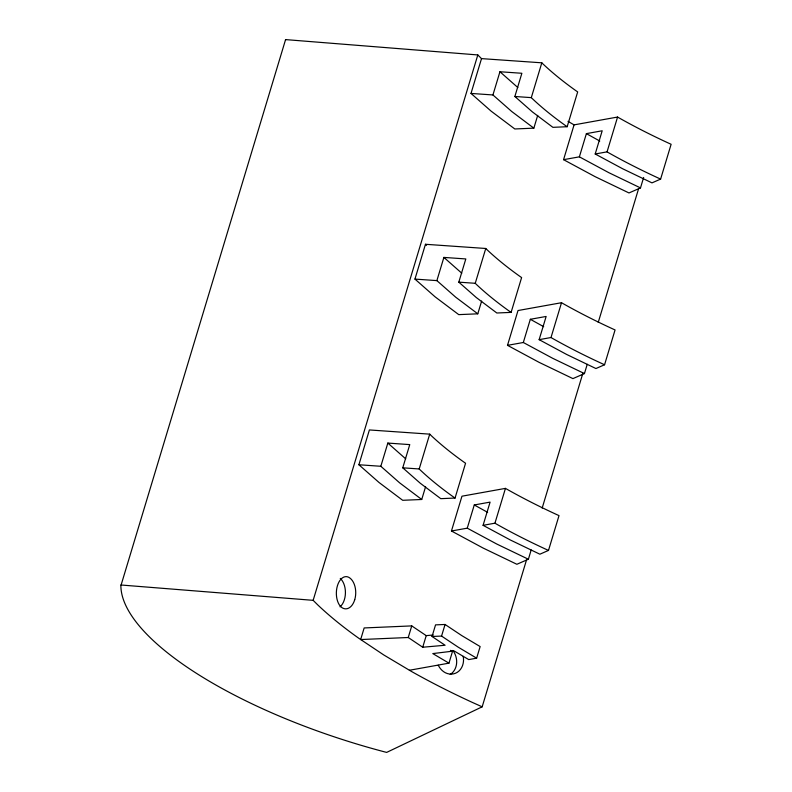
<?xml version="1.0" encoding="UTF-8"?>
<svg xmlns="http://www.w3.org/2000/svg" width="792" height="792" viewBox="0 0 792 792"><rect width="100%" height="100%" fill="white"/><g stroke="black" fill="none" stroke-linecap="round" stroke-linejoin="round"><path stroke-width="1.19" d="M537.699 115.385L533.848 128.155L511.751 111.523L492.931 94.951L499.94 71.745L521.869 73.28L514.859 96.485L532.353 111.88L552.885 127.334L567.161 126.72L577.675 91.912L576.348 91.001A319.701 108.821 16.8 0 1 542.728 63.716L541.817 62.816L481.516 58.618L477.814 54.945L285.585 39.6L120.879 585.773A273.29 93.02 16.8 0 0 384.486 751.846L386.664 752.4L482.17 706.82L526.462 560.122M285.536 40.382L285.585 39.6M482.17 706.82L472.636 702.544A390.605 132.957 16.8 0 1 411.266 671.339L383.882 655.024L359.043 638.441A390.605 132.957 16.8 0 1 317.958 605.108L313.147 600.336L477.814 54.945M421.73 499.485L402.692 500.297L379.041 482.496L358.895 464.755L369.399 429.947L429.709 434.145L430.62 435.046A319.701 108.821 16.8 0 0 464.241 462.33L465.557 463.241L455.053 498.049L440.768 498.663L420.235 483.209L402.752 467.815L409.761 444.609L387.832 443.075L380.823 466.28L399.643 482.853L421.73 499.485L425.591 486.724M477.794 313.82L458.756 314.632L435.095 296.832L414.949 279.091L425.462 244.282L485.763 248.48L486.674 249.381A319.701 108.821 16.8 0 0 520.294 276.665L521.611 277.576L511.107 312.385L496.832 312.998L476.299 297.545L458.806 282.15L465.815 258.944L443.886 257.41L436.877 280.615L455.697 297.188L477.794 313.82L481.645 301.049M533.848 128.155L514.81 128.967L491.149 111.167L471.002 93.426L481.516 58.618M455.053 498.049L453.727 497.148A319.701 108.821 16.8 0 1 420.107 469.864L419.196 468.963L429.709 434.145M511.107 312.385L509.781 311.484A319.701 108.821 16.8 0 1 476.16 284.199L475.25 283.298L485.763 248.48M567.161 126.72L565.844 125.819A319.701 108.821 16.8 0 1 532.214 98.535L531.303 97.634L541.817 62.816M411.751 625.898L364.162 627.947L360.657 639.55L408.246 637.501L411.751 625.898L426.225 635.629L433.283 635.006M451.45 531.006L461.954 496.198L505.454 488.377L506.989 489.258A319.701 108.821 16.8 0 0 557.212 514.8L559.013 515.612L548.5 550.42L539.877 554.202L510.464 540.055L483.08 525.324L490.09 502.118L474.269 504.959L467.26 528.165L451.45 531.006L482.991 547.985L516.879 564.28L528.383 559.241L531.184 549.955M507.504 345.342L518.008 310.533L561.518 302.712L563.043 303.593A319.701 108.821 16.8 0 0 613.265 329.135L615.067 329.947L604.563 364.756L595.931 368.537L566.518 354.39L539.144 339.659L546.143 316.453L530.323 319.295L523.324 342.5L507.504 345.342L539.045 362.32L572.933 378.616L584.437 373.577L587.238 364.29M563.558 159.677L574.071 124.869L617.572 117.048L619.096 117.929A319.701 108.821 16.8 0 0 669.319 143.471L671.121 144.283L660.617 179.091L651.984 182.873L622.581 168.726L595.198 153.995L602.197 130.779L586.387 133.63L579.378 156.836L563.558 159.677L595.099 176.656L628.987 192.951L640.49 187.912L643.639 177.467M408.246 637.501L422.72 647.232L426.225 635.629M422.72 647.232L445.084 645.252L432.046 636.481L435.55 624.878L445.064 624.472L461.776 635.6L480.14 646.569L476.635 658.172L468.725 659.587L454.182 650.984L432.808 653.588L448.955 663.152L452.46 651.539L450.43 650.371M432.046 636.481L441.56 636.075L445.064 624.472M483.08 525.324L494.95 523.185L505.454 488.377M539.144 339.659L551.004 337.521L561.518 302.712M595.198 153.995L607.058 151.856L617.572 117.048M542.173 508.068L582.892 373.19M598.257 322.324L638.619 188.635M409.405 670.26L448.955 663.152M471.002 93.426L492.931 94.951M514.859 96.485L531.303 97.634M414.949 279.091L436.877 280.615M458.806 282.15L475.25 283.298M358.895 464.755L380.823 466.28M402.752 467.815L419.196 468.963M120.919 584.991L313.147 600.336M660.617 179.091L658.815 178.279A319.701 108.821 16.8 0 1 608.583 152.747L607.058 151.856M640.49 187.912L608.84 172.686L579.378 156.836M604.563 364.756L602.762 363.944A319.701 108.821 16.8 0 1 552.529 338.412L551.004 337.521M584.437 373.577L552.786 358.35L523.324 342.5M548.5 550.42L546.698 549.608A319.701 108.821 16.8 0 1 496.475 524.076L494.95 523.185M528.383 559.241L496.733 544.015L467.26 528.165M599.752 141.025L586.387 133.63M543.698 326.69L530.323 319.295M487.644 512.355L474.269 504.959M568.003 121.354L574.071 124.869M476.635 658.172L458.271 647.212L441.56 636.075M517.829 87.536L499.94 71.745M461.776 273.2L443.886 257.41M405.722 458.865L387.832 443.075M425.462 244.282L426.571 245.381M340.273 578.417A16.117 9.969 -89.8 0 1 345.431 592.703A16.117 9.969 -89.8 0 1 340.045 606.84M463.221 656.35A16.117 13.583 72.3 0 1 458.974 671.032A16.117 13.583 72.3 0 1 445.332 672.735A16.117 13.236 75.4 0 1 438.263 665.231M452.895 650.479A16.117 13.583 72.3 0 1 450.212 674.438M354.717 599.762A16.117 9.969 -89.8 0 0 350.143 578.229A16.117 9.405 -88.3 0 0 337.432 585.724A16.117 9.405 -88.3 0 0 341.382 607.246A16.117 9.969 -89.8 0 0 354.717 599.762"/></g></svg>
